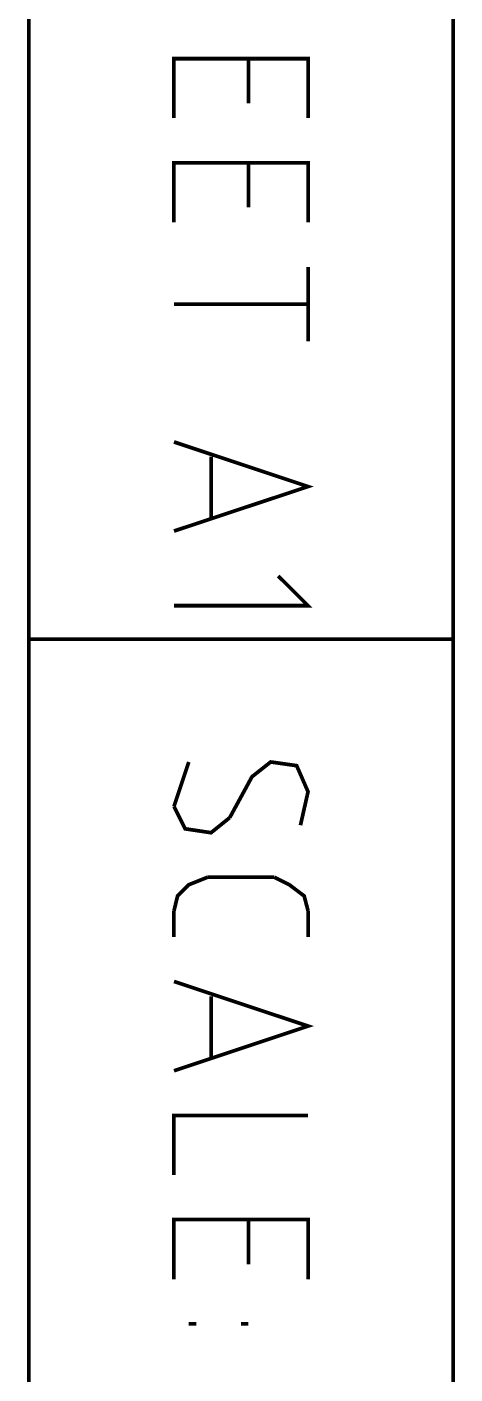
# Model space of a CAD drawing. Extents: x 0.1 to 11.6, y 0.2 to 16.4.
# Drawn here: x 1.1721 to 1.2679, y 5.7229 to 6.0246 of the extents above; entities that cross this region are included whole.
import ezdxf

# ---------------------------------------------------------------- set-up
doc = ezdxf.new("R2010")
doc.units = 0
doc.header["$MEASUREMENT"] = 0

msp = doc.modelspace()

# ---------------------------------------------------------------- linework, layer by layer
at = {"color": 0, "const_width": 0.000833}
for points in [[(1.26752, 11.3108), (1.26752, 0.54834)], [(1.17253, 6.07915), (1.17253, 5.35167)], [(1.20502, 6.00418), (1.20502, 6.01747), (1.23503, 6.01747), (1.23503, 6.00418)], [(1.22168, 6.00749), (1.22168, 6.01747)], [(1.20502, 5.98079), (1.20502, 5.99414), (1.23503, 5.99414), (1.23503, 5.98079)], [(1.22168, 5.98415), (1.22168, 5.99414)], [(1.23503, 5.97081), (1.23503, 5.95415)], [(1.20502, 5.96251), (1.23503, 5.96251)], [(1.20502, 5.93164), (1.23503, 5.92165), (1.20502, 5.91168)], [(1.21332, 5.91417), (1.21332, 5.92833)], [(1.20502, 5.89497), (1.23503, 5.89497), (1.22835, 5.90164)], [(1.26752, 5.88747), (1.17253, 5.88747)], [(1.20833, 5.85997), (1.20502, 5.84999)], [(1.23334, 5.84581), (1.23503, 5.85331), (1.23248, 5.85915), (1.22667, 5.85997), (1.22249, 5.85667), (1.2175, 5.8475)], [(1.20502, 5.84999), (1.20752, 5.845), (1.21332, 5.84413), (1.2175, 5.8475)], [(1.21251, 5.83415), (1.20833, 5.83247), (1.20584, 5.82997), (1.20502, 5.82667)], [(1.21251, 5.83415), (1.22748, 5.83415)], [(1.23503, 5.82667), (1.23416, 5.82997), (1.23085, 5.83247), (1.22748, 5.83415)], [(1.20502, 5.82081), (1.20502, 5.82667)], [(1.23503, 5.82667), (1.23503, 5.82081)], [(1.20502, 5.81082), (1.23503, 5.80083), (1.20502, 5.79081)], [(1.21332, 5.79329), (1.21332, 5.80751)], [(1.23503, 5.78082), (1.20502, 5.78082), (1.20502, 5.76747)], [(1.20502, 5.74414), (1.20502, 5.75749), (1.23503, 5.75749), (1.23503, 5.74414)], [(1.22168, 5.7475), (1.22168, 5.75749)], [(1.20833, 5.73415), (1.21002, 5.73415)], [(1.22, 5.73415), (1.22168, 5.73415)]]:
    msp.add_lwpolyline(points, dxfattribs=at)

doc.saveas('drawing.dxf')
